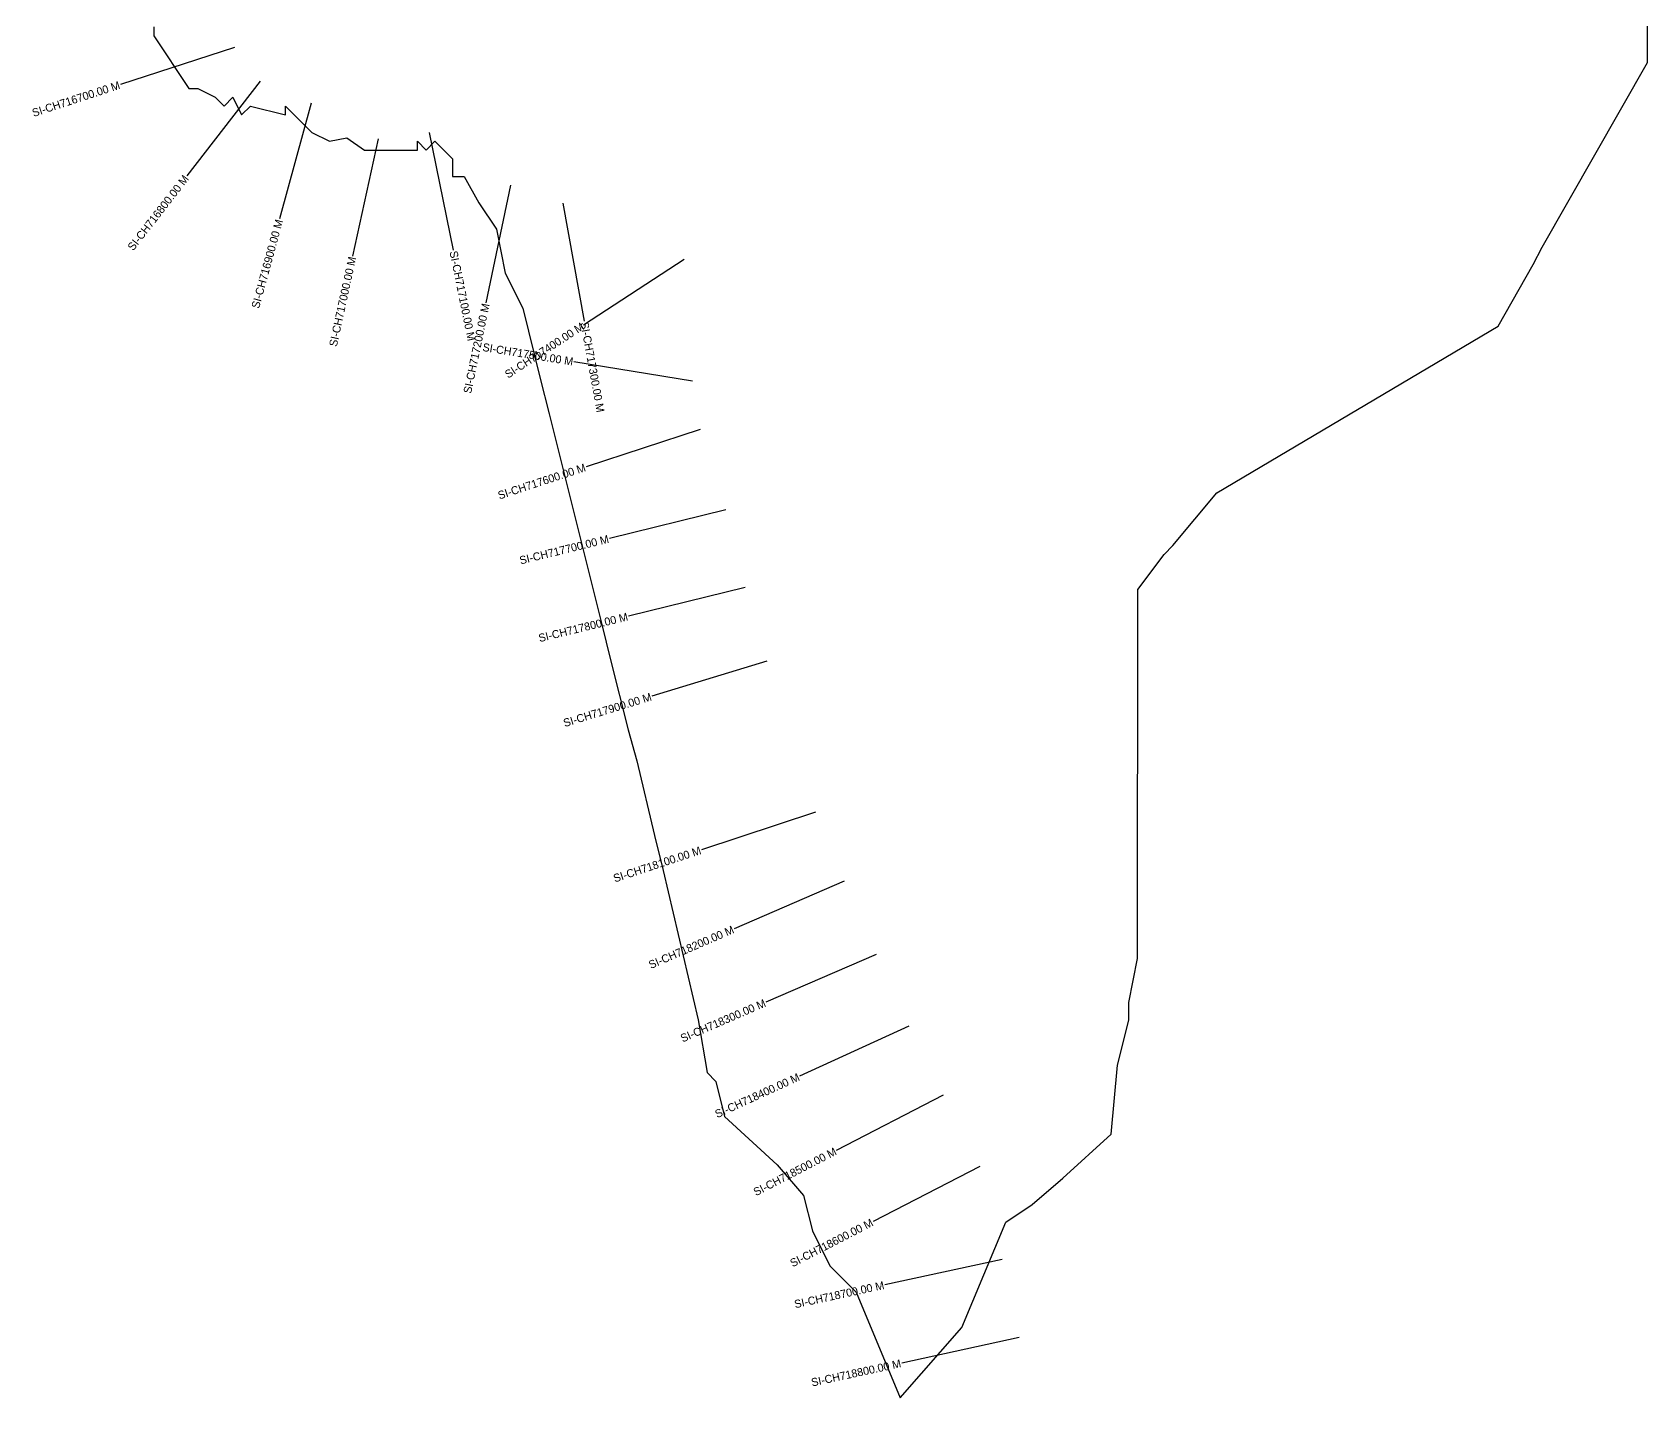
# Model space of a CAD drawing. Header units: metres. Extents: x 353810 to 357192, y 1746314 to 1749893.
# Drawn here: x 354701 to 356719, y 1746314 to 1748021 of the extents above; entities that cross this region are included whole.
import ezdxf
from ezdxf.enums import TextEntityAlignment as Align

# ---------------------------------------------------------------- set-up
doc = ezdxf.new("R2010")
doc.units = ezdxf.units.M
for name, color, linetype in [('CS', 134, 'Continuous'), ('CSMark', 6, 'Continuous'), ('VILLAGE BOUNDRY', 10, 'Continuous')]:
    doc.layers.add(name, color=color, linetype=linetype)

msp = doc.modelspace()

# ---------------------------------------------------------------- linework, layer by layer
at = {"layer": 'CS'}
for p, q in [((354953.9, 1748001.7), (354811.3, 1747955.3)), ((354986.1, 1747959.7), (354894.2, 1747841.1)), ((355049.7, 1747932), (355010.2, 1747787.3)), ((355197.3, 1747895.3), (355227.2, 1747748.3)), ((355133.4, 1747887.5), (355101.4, 1747741)), ((355298.7, 1747829.4), (355268.1, 1747682.5)), ((355364.1, 1747807.1), (355390.8, 1747659.5)), ((355515.6, 1747736.6), (355389.9, 1747654.8)), ((355526.1, 1747584.7), (355378, 1747608.8)), ((355535.6, 1747524.4), (355393.1, 1747477.5)), ((355567.9, 1747423.7), (355422.2, 1747387.9)), ((355591.7, 1747326.6), (355446.1, 1747290.8)), ((355618.9, 1747234.7), (355475.4, 1747190.9)), ((355679.8, 1747045.9), (355537.3, 1746999)), ((355715.7, 1746959.9), (355578, 1746900.4)), ((355755.4, 1746868.1), (355617.7, 1746808.6)), ((355796.3, 1746778.6), (355659.9, 1746716.2)), ((355839.1, 1746692.2), (355705.7, 1746623.4)), ((355884.9, 1746603.3), (355751.6, 1746534.5)), ((355912.9, 1746487.1), (355766.3, 1746455.4)), ((355934, 1746389.4), (355787.4, 1746357.6))]:
    msp.add_line(p, q, dxfattribs=at)
at = {"layer": 'VILLAGE BOUNDRY', "ltscale": 0.1, "flags": 128}
msp.add_lwpolyline([(354853.1, 1748027.3), (354853.1, 1748016.3), (354897, 1747950.4), (354907.9, 1747950.4), (354929.9, 1747939.4), (354940.9, 1747928.4), (354951.8, 1747939.4), (354962.8, 1747917.5), (354973.8, 1747928.4), (355017.7, 1747917.4), (355017.7, 1747928.4), (355050.6, 1747895.5), (355072.6, 1747884.5), (355094.3, 1747888.7), (355116.5, 1747873.5), (355182.4, 1747873.5), (355182.4, 1747884.4), (355193.3, 1747873.4), (355204.3, 1747884.4), (355226.3, 1747862.5), (355226.3, 1747840.5), (355240.8, 1747840.5), (355259.2, 1747807.6), (355281.1, 1747774.6), (355292.1, 1747719.7), (355314, 1747675.8), (355335.9, 1747588), (355346.9, 1747544), (355412.7, 1747280.6), (355423.6, 1747236.6), (355445.6, 1747148.8), (355456.5, 1747110.4), (355478.5, 1747017.1), (355489.4, 1746973.1), (355533.3, 1746786.5), (355544.2, 1746720.6), (355555.2, 1746709.6), (355566.2, 1746665.7), (355632, 1746605.3), (355664.9, 1746566.9), (355675.9, 1746523), (355697.8, 1746479.1), (355730.7, 1746446.1), (355785.6, 1746314.3), (355862.5, 1746402.1), (355917.4, 1746533.9), (355950.4, 1746555.8), (355988.8, 1746588.7), (356049.2, 1746643.6), (356057, 1746729.8), (356071.2, 1746786.3), (356071.2, 1746808.3), (356082.2, 1746863.2), (356082.4, 1747324.2), (356115.3, 1747368.1), (356126.3, 1747379.1), (356181.2, 1747445), (356532.6, 1747653.4), (356576.5, 1747730.3), (356587.5, 1747752.2), (356719.3, 1747982.7), (356719.4, 1748191.3)], dxfattribs=at)

# ---------------------------------------------------------------- texts
at = {"layer": 'CSMark'}
for s, rotation, p in [('SI-CH716700.00 M', 18.0518, (354810.3, 1747955)), ('SI-CH716800.00 M', 52.2054, (354893.6, 1747840.3)), ('SI-CH716900.00 M', 74.7002, (355009.9, 1747786.4)), ('SI-CH717000.00 M', 77.6907, (355101.2, 1747740)), ('SI-CH717200.00 M', 78.2367, (355267.9, 1747681.6)), ('SI-CH717400.00 M', 33.0324, (355389, 1747654.3)), ('SI-CH717500.00 M', 350.7353, (355377, 1747609)), ('SI-CH717600.00 M', 18.1922, (355392.1, 1747477.2)), ('SI-CH717700.00 M', 13.7938, (355421.3, 1747387.7)), ('SI-CH717800.00 M', 13.7938, (355445.1, 1747290.6)), ('SI-CH717900.00 M', 17.0043, (355474.5, 1747190.6)), ('SI-CH718100.00 M', 18.2233, (355536.3, 1746998.7)), ('SI-CH718200.00 M', 23.3772, (355577.1, 1746900)), ('SI-CH718300.00 M', 23.3772, (355616.8, 1746808.2)), ('SI-CH718400.00 M', 24.5996, (355659, 1746715.8)), ('SI-CH718500.00 M', 27.2765, (355704.9, 1746623)), ('SI-CH718600.00 M', 27.2765, (355750.7, 1746534.1)), ('SI-CH718700.00 M', 12.2112, (355765.3, 1746455.2)), ('SI-CH718800.00 M', 12.2112, (355786.4, 1746357.4))]:
    msp.add_text(s, height=10, rotation=rotation, dxfattribs=at).set_placement(p, align=Align.MIDDLE_RIGHT)
for s, rotation, p in [('SI-CH717100.00 M', 281.4891, (355227.4, 1747747.3)), ('SI-CH717300.00 M', 280.2302, (355391, 1747658.5))]:
    msp.add_text(s, height=10, rotation=rotation, dxfattribs=at).set_placement(p, align=Align.MIDDLE_LEFT)

doc.saveas('drawing.dxf')
